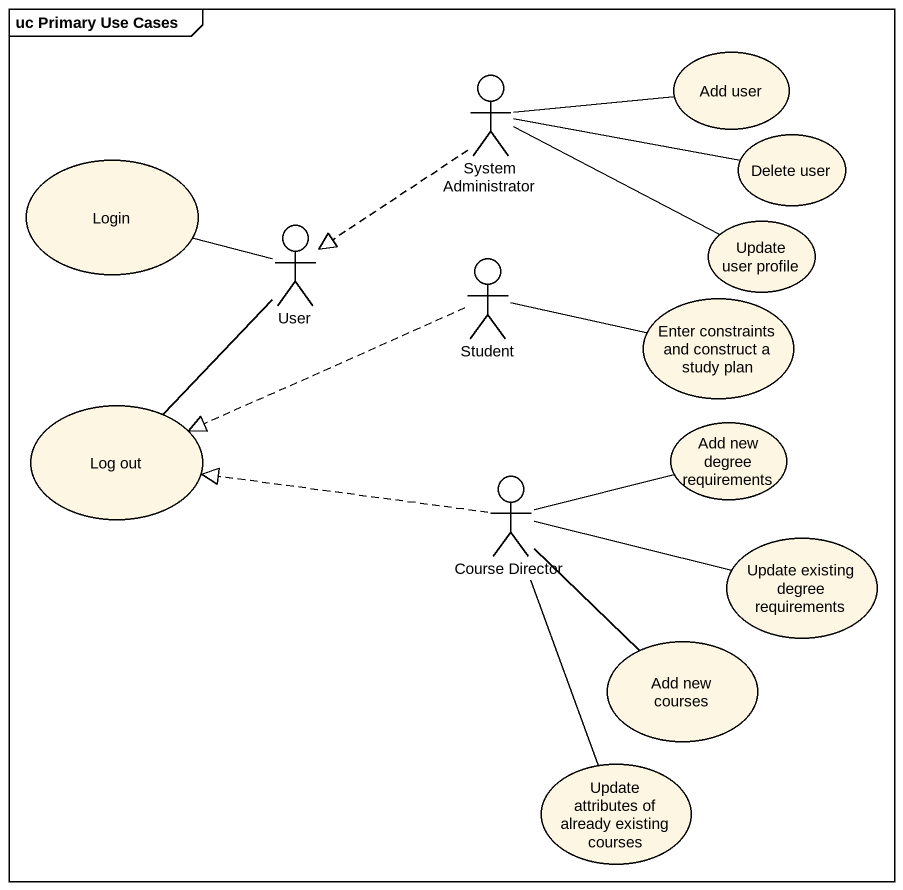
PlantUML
@startuml
mainframe uc Primary Use Cases
actor "System Administrator" as System_Administrator
usecase "Add user" as Add_user
usecase Login
usecase "Delete user" as Delete_user
actor User
usecase "Update user profile" as Update_user_profile
actor Student
usecase "Enter constraints and construct a study plan" as Enter_constraints_and
usecase "Log out" as Log_out
usecase "Add new degree requirements" as Add_new_degree_requirements
actor "Course Director" as Course_Director
usecase "Update existing degree requirements" as Update_existing_degree
usecase "Add new courses" as Add_new_courses
usecase "Update attributes of already existing courses" as Update_attributes_of
System_Administrator -right- Add_user
System_Administrator ..|> User
Delete_user -left- System_Administrator
User -left- Login
User -- Log_out
Update_user_profile -left- System_Administrator
Student .left.|> Log_out
Enter_constraints_and -left- Student
Add_new_degree_requirements -left- Course_Director
Course_Director .left.|> Log_out
Update_existing_degree -left- Course_Director
Add_new_courses -up- Course_Director
Update_attributes_of -up- Course_Director
@enduml
